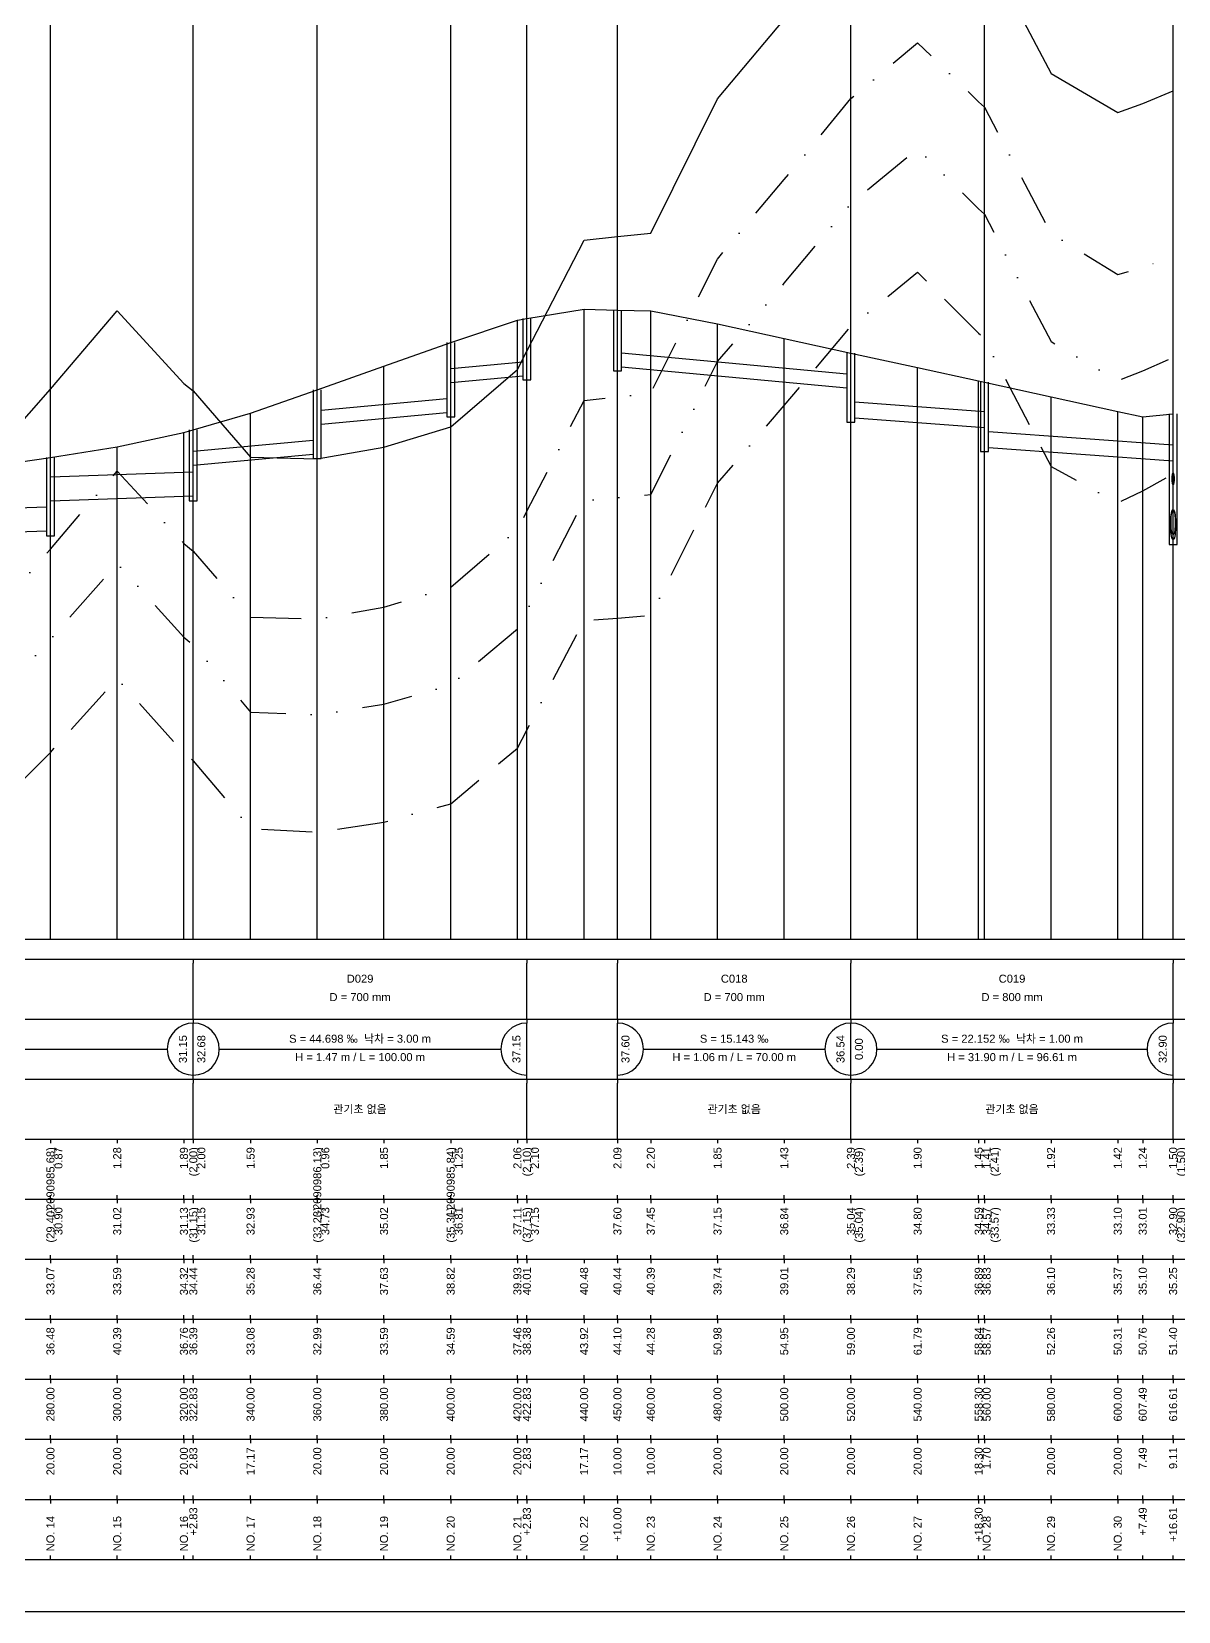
# Model space of a CAD drawing. Header units: millimetres. Extents: x -105495 to 3444, y -108190 to 2013.
# Drawn here: x 293.6 to 580.2, y -18676 to -18281.2 of the extents above; entities that cross this region are included whole.
import ezdxf
from ezdxf.enums import TextEntityAlignment as Align

# ---------------------------------------------------------------- set-up
doc = ezdxf.new("R2010")
doc.units = ezdxf.units.MM
for name, pattern in [('BORDER', [44.45, 12.7, -6.35, 12.7, -6.35, 0, -6.35]), ('DASHDOT', [25.4, 12.7, -6.35, 0, -6.35]), ('DIVIDE', [31.75, 12.7, -6.35, 0, -6.35, 0, -6.35])]:
    doc.linetypes.add(name, pattern=pattern)
for name, color, linetype in [('KZ_종단_계획선', 1, 'Continuous'), ('KZ_종단_관로', 4, 'Continuous'), ('KZ_종단_깃발', 7, 'Continuous'), ('KZ_종단_도각', 7, 'Continuous'), ('KZ_종단_맨홀', 4, 'Continuous'), ('KZ_종단_수직선', 7, 'Continuous'), ('KZ_종단_암선1', 56, 'DASHDOT'), ('KZ_종단_암선2', 4, 'DIVIDE'), ('KZ_종단_암선3', 6, 'BORDER'), ('KZ_종단_원형관', 4, 'Continuous'), ('KZ_종단_지반선', 3, 'Continuous'), ('KZ_종단_테이블문자', 7, 'Continuous'), ('KZ_종단_테이블선', 7, 'Continuous')]:
    doc.layers.add(name, color=color, linetype=linetype)
doc.styles.get("Standard").update_dxf_attribs({"font": 'arial.ttf'})

msp = doc.modelspace()

# ---------------------------------------------------------------- linework, layer by layer
at = {"layer": 'KZ_종단_계획선'}
msp.add_lwpolyline([(281.67, -18390.11), (298.33, -18387.64), (315, -18385.03), (331.67, -18381.4), (334.02, -18380.79), (348.33, -18376.61), (365, -18370.8), (381.67, -18364.85), (398.33, -18358.9), (415, -18353.35), (417.36, -18352.96), (431.67, -18350.6), (440, -18350.82), (448.33, -18351.04), (465, -18354.28), (481.67, -18357.93), (498.33, -18361.57), (515, -18365.21), (530.25, -18368.54), (531.67, -18368.85), (548.33, -18372.49), (565, -18376.14), (571.24, -18377.5), (578.84, -18376.75)], dxfattribs=at)
at = {"layer": 'KZ_종단_관로'}
for p, q in [((398.33, -18365.43), (416.36, -18363.75)), ((441, -18361.5), (497.33, -18366.8)), ((398.33, -18368.93), (416.36, -18367.25)), ((441, -18365), (497.33, -18370.3)), ((366, -18375.87), (397.33, -18372.93)), ((499.33, -18373.8), (531.67, -18376.16)), ((366, -18379.37), (397.33, -18376.43)), ((499.33, -18377.8), (531.67, -18380.16)), ((334.02, -18386.1), (364, -18383.37)), ((532.67, -18381.16), (578.84, -18384.5)), ((334.02, -18389.6), (364, -18386.87)), ((532.67, -18385.16), (578.84, -18388.5)), ((298.33, -18392.48), (334.02, -18391.25)), ((298.33, -18398.48), (334.02, -18397.25)), ((249.33, -18401.71), (297.33, -18399.98)), ((249.33, -18407.71), (297.33, -18405.98))]:
    msp.add_line(p, q, dxfattribs=at)
at = {"layer": 'KZ_종단_깃발'}
for p, q in [((298.33, -18508), (298.33, -18204.03)), ((334.02, -18508), (334.02, -18204.03)), ((365, -18508), (365, -18204.03)), ((398.33, -18508), (398.33, -18204.03)), ((417.36, -18508), (417.36, -18204.03)), ((440, -18508), (440, -18204.03)), ((498.33, -18508), (498.33, -18204.03)), ((531.67, -18508), (531.67, -18204.03)), ((578.84, -18508), (578.84, -18204.03))]:
    msp.add_line(p, q, dxfattribs=at)
at = {"layer": 'KZ_종단_도각'}
msp.add_lwpolyline([(20, -18676), (861, -18676), (861, -18082), (20, -18082)], close=True, dxfattribs=at)
at = {"layer": 'KZ_종단_맨홀'}
for points in [[(439, -18350.82), (439, -18365.98), (441, -18365.98), (441, -18350.82)], [(416.36, -18352.96), (416.36, -18368.29), (418.36, -18368.29), (418.36, -18352.96)], [(397.33, -18358.9), (397.33, -18377.47), (399.33, -18377.47), (399.33, -18358.9)], [(497.33, -18361.57), (497.33, -18378.81), (499.33, -18378.81), (499.33, -18361.57)], [(364, -18370.8), (364, -18387.91), (366, -18387.91), (366, -18370.8)], [(530.67, -18368.85), (530.67, -18386.17), (532.67, -18386.17), (532.67, -18368.85)], [(577.84, -18376.75), (577.84, -18409.43), (579.84, -18409.43), (579.84, -18376.75)], [(333.02, -18380.79), (333.02, -18398.47), (335.02, -18398.47), (335.02, -18380.79)], [(297.33, -18387.64), (297.33, -18407.21), (299.33, -18407.21), (299.33, -18387.64)]]:
    msp.add_lwpolyline(points, dxfattribs=at)
at = {"layer": 'KZ_종단_수직선'}
for p, q in [((431.67, -18508), (431.67, -18350.6)), ((440, -18508), (440, -18350.82)), ((448.33, -18508), (448.33, -18351.04)), ((415, -18508), (415, -18353.35)), ((417.36, -18508), (417.36, -18352.96)), ((465, -18508), (465, -18354.28)), ((398.33, -18508), (398.33, -18358.9)), ((481.67, -18508), (481.67, -18357.93)), ((498.33, -18508), (498.33, -18361.57)), ((381.67, -18508), (381.67, -18364.85)), ((515, -18508), (515, -18365.21)), ((365, -18508), (365, -18370.8)), ((530.25, -18508), (530.25, -18368.54)), ((531.67, -18508), (531.67, -18368.85)), ((548.33, -18508), (548.33, -18372.49)), ((348.33, -18508), (348.33, -18376.61)), ((565, -18508), (565, -18376.14)), ((571.24, -18508), (571.24, -18377.5)), ((578.84, -18508), (578.84, -18376.75)), ((331.67, -18508), (331.67, -18381.4)), ((334.02, -18508), (334.02, -18380.79)), ((315, -18508), (315, -18385.03)), ((298.33, -18508), (298.33, -18387.64))]:
    msp.add_line(p, q, dxfattribs=at)
at = {"layer": 'KZ_종단_암선1', "flags": 128}
msp.add_lwpolyline([(65, -18442.23), (70.52, -18435.15), (70.52, -18435.15), (70.52, -18435.15), (70.52, -18435.15), (70.52, -18442.49), (81.67, -18420.86), (82.09, -18418.76), (98.33, -18404.08), (115, -18408.19), (131.67, -18409.32), (148.33, -18412.98), (165, -18410.78), (181.67, -18402.77), (198.33, -18408.92), (210.91, -18415.44), (210.91, -18415.44), (210.91, -18415.44), (210.91, -18415.44), (210.91, -18415.44), (210.91, -18415.44), (210.91, -18415.39), (215, -18417.57), (216.74, -18418.07), (231.67, -18422.44), (248.33, -18430.41), (265, -18429.75), (281.67, -18429.39), (298.33, -18410.55), (315, -18391.05), (331.67, -18409.19), (334.02, -18411.05), (348.33, -18427.59), (365, -18428.04), (381.67, -18425.07), (398.33, -18420.04), (415, -18405.69), (417.36, -18401.12), (431.67, -18373.39), (440, -18372.49), (448.33, -18371.59), (465, -18338.08), (481.67, -18318.23), (498.33, -18298), (515, -18284.03), (530.25, -18298.8), (531.67, -18300.17), (548.33, -18331.68), (565, -18341.97), (571.24, -18340.1), (578.84, -18337.42)], dxfattribs=at)
at = {"layer": 'KZ_종단_암선2', "flags": 128}
msp.add_lwpolyline([(65, -18452.59), (70.52, -18445.84), (70.52, -18445.84), (70.52, -18445.84), (70.52, -18445.84), (70.52, -18452.86), (81.67, -18432.21), (82.09, -18430.13), (98.33, -18416.42), (115, -18421.57), (131.67, -18423.8), (148.33, -18428.62), (165, -18427.62), (181.67, -18420.85), (198.33, -18427.24), (210.91, -18434.14), (210.91, -18434.14), (210.91, -18434.14), (210.91, -18434.14), (210.91, -18434.14), (210.91, -18434.14), (210.91, -18434), (215, -18436.38), (216.74, -18436.98), (231.67, -18442.11), (248.33, -18450.94), (265, -18451.14), (281.67, -18450.94), (298.33, -18433.14), (315, -18414.18), (331.67, -18432.6), (334.02, -18434.5), (348.33, -18451.27), (365, -18451.99), (381.67, -18449.31), (398.33, -18444.55), (415, -18430.48), (417.36, -18425.95), (431.67, -18398.46), (440, -18397.7), (448.33, -18396.94), (465, -18363.71), (481.67, -18344.14), (498.33, -18324.19), (515, -18310.5), (530.25, -18325.52), (531.67, -18326.91), (548.33, -18358.7), (565, -18368.47), (571.24, -18366.04), (578.84, -18362.68)], dxfattribs=at)
at = {"layer": 'KZ_종단_암선3', "flags": 128}
msp.add_lwpolyline([(65, -18466.14), (70.52, -18459.81), (70.52, -18459.81), (70.52, -18459.81), (70.52, -18459.81), (70.52, -18466.43), (81.67, -18447.05), (82.09, -18445), (98.33, -18432.55), (115, -18439.06), (131.67, -18442.73), (148.33, -18449.06), (165, -18449.64), (181.67, -18444.5), (198.33, -18451.19), (210.91, -18458.49), (210.91, -18458.49), (210.91, -18458.49), (210.91, -18458.49), (210.91, -18458.49), (210.91, -18458.49), (210.91, -18458.27), (215, -18460.86), (216.74, -18461.55), (231.67, -18467.47), (248.33, -18477.17), (265, -18478.25), (281.67, -18478.09), (298.33, -18461.39), (315, -18442.91), (331.67, -18461.51), (334.02, -18463.44), (348.33, -18480.36), (365, -18481.27), (381.67, -18478.76), (398.33, -18474.19), (415, -18460.3), (417.36, -18455.79), (431.67, -18428.45), (440, -18427.78), (448.33, -18427.11), (465, -18394.07), (481.67, -18374.67), (498.33, -18354.9), (515, -18341.39), (530.25, -18356.58), (531.67, -18357.99), (548.33, -18389.95), (565, -18399.04), (571.24, -18395.97), (578.84, -18391.83)], dxfattribs=at)
at = {"layer": 'KZ_종단_원형관'}
for p, q in [((578.59, -18393), (578.6, -18392.75)), ((578.6, -18393.26), (578.59, -18393)), ((578.6, -18392.75), (578.61, -18392.51)), ((578.61, -18393.5), (578.6, -18393.26)), ((578.61, -18392.51), (578.63, -18392.27)), ((578.63, -18393.73), (578.61, -18393.5)), ((578.63, -18392.27), (578.65, -18392.07)), ((578.65, -18393.94), (578.63, -18393.73)), ((578.65, -18392.07), (578.68, -18391.89)), ((578.68, -18394.12), (578.65, -18393.94)), ((578.68, -18391.89), (578.72, -18391.74)), ((578.72, -18394.27), (578.68, -18394.12)), ((578.72, -18391.74), (578.75, -18391.63)), ((578.75, -18394.38), (578.72, -18394.27)), ((578.75, -18391.63), (578.8, -18391.57)), ((578.8, -18394.44), (578.75, -18394.38)), ((578.8, -18391.57), (578.84, -18391.54)), ((578.84, -18394.46), (578.8, -18394.44)), ((578.84, -18391.54), (578.88, -18391.57)), ((578.88, -18394.44), (578.84, -18394.46)), ((578.88, -18391.57), (578.92, -18391.63)), ((578.92, -18394.38), (578.88, -18394.44)), ((578.92, -18391.63), (578.96, -18391.74)), ((578.96, -18394.27), (578.92, -18394.38)), ((578.96, -18391.74), (578.99, -18391.89)), ((578.99, -18394.12), (578.96, -18394.27)), ((578.99, -18391.89), (579.02, -18392.07)), ((579.02, -18393.94), (578.99, -18394.12)), ((579.02, -18392.07), (579.05, -18392.27)), ((579.05, -18393.73), (579.02, -18393.94)), ((579.05, -18392.27), (579.07, -18392.51)), ((579.07, -18393.5), (579.05, -18393.73)), ((579.07, -18392.51), (579.08, -18392.75)), ((579.08, -18393.26), (579.07, -18393.5)), ((579.08, -18392.75), (579.08, -18393)), ((579.08, -18393), (579.08, -18393.26)), ((578.21, -18403.78), (578.24, -18403.14)), ((578.24, -18403.14), (578.29, -18402.53)), ((578.29, -18402.53), (578.35, -18401.99)), ((578.33, -18403.36), (578.35, -18402.83)), ((578.35, -18401.99), (578.43, -18401.52)), ((578.35, -18402.83), (578.39, -18402.34)), ((578.39, -18402.34), (578.44, -18401.9)), ((578.43, -18401.52), (578.52, -18401.14)), ((578.44, -18401.9), (578.5, -18401.52)), ((578.5, -18401.52), (578.58, -18401.21)), ((578.52, -18401.14), (578.62, -18400.86)), ((578.58, -18401.21), (578.66, -18400.98)), ((578.62, -18400.86), (578.73, -18400.69)), ((578.66, -18400.98), (578.75, -18400.84)), ((578.73, -18400.69), (578.84, -18400.63)), ((578.75, -18400.84), (578.84, -18400.79)), ((578.84, -18400.63), (578.95, -18400.69)), ((578.84, -18400.79), (578.93, -18400.84)), ((578.93, -18400.84), (579.01, -18400.98)), ((578.95, -18400.69), (579.05, -18400.86)), ((579.01, -18400.98), (579.1, -18401.21)), ((579.05, -18400.86), (579.15, -18401.14)), ((579.1, -18401.21), (579.17, -18401.52)), ((579.15, -18401.14), (579.25, -18401.52)), ((579.17, -18401.52), (579.23, -18401.9)), ((579.23, -18401.9), (579.29, -18402.34)), ((579.25, -18401.52), (579.32, -18401.99)), ((579.29, -18402.34), (579.32, -18402.83)), ((579.32, -18401.99), (579.39, -18402.53)), ((579.32, -18402.83), (579.35, -18403.36)), ((579.39, -18402.53), (579.43, -18403.14)), ((579.43, -18403.14), (579.46, -18403.78)), ((578.2, -18404.44), (578.21, -18403.78)), ((578.21, -18405.1), (578.2, -18404.44)), ((578.24, -18405.74), (578.21, -18405.1)), ((578.29, -18406.34), (578.24, -18405.74)), ((578.35, -18406.89), (578.29, -18406.34)), ((578.32, -18403.89), (578.33, -18403.36)), ((578.33, -18404.43), (578.32, -18403.89)), ((578.35, -18404.96), (578.33, -18404.43)), ((578.39, -18405.45), (578.35, -18404.96)), ((578.43, -18407.36), (578.35, -18406.89)), ((578.44, -18405.89), (578.39, -18405.45)), ((578.5, -18406.27), (578.44, -18405.89)), ((578.58, -18406.58), (578.5, -18406.27)), ((578.66, -18406.81), (578.58, -18406.58)), ((578.75, -18406.95), (578.66, -18406.81)), ((578.84, -18407), (578.75, -18406.95)), ((578.93, -18406.95), (578.84, -18407)), ((579.01, -18406.81), (578.93, -18406.95)), ((579.1, -18406.58), (579.01, -18406.81)), ((579.17, -18406.27), (579.1, -18406.58)), ((579.23, -18405.89), (579.17, -18406.27)), ((579.29, -18405.45), (579.23, -18405.89)), ((579.32, -18406.89), (579.25, -18407.36)), ((579.32, -18404.96), (579.29, -18405.45)), ((579.35, -18404.43), (579.32, -18404.96)), ((579.39, -18406.34), (579.32, -18406.89)), ((579.35, -18403.36), (579.35, -18403.89)), ((579.35, -18403.89), (579.35, -18404.43)), ((579.43, -18405.74), (579.39, -18406.34)), ((579.46, -18405.1), (579.43, -18405.74)), ((579.46, -18403.78), (579.47, -18404.44)), ((579.47, -18404.44), (579.46, -18405.1)), ((578.52, -18407.74), (578.43, -18407.36)), ((578.62, -18408.02), (578.52, -18407.74)), ((578.73, -18408.19), (578.62, -18408.02)), ((578.84, -18408.25), (578.73, -18408.19)), ((578.95, -18408.19), (578.84, -18408.25)), ((579.05, -18408.02), (578.95, -18408.19)), ((579.15, -18407.74), (579.05, -18408.02)), ((579.25, -18407.36), (579.15, -18407.74))]:
    msp.add_line(p, q, dxfattribs=at)
at = {"layer": 'KZ_종단_지반선', "flags": 128}
for points in [[(531.67, -18260.17), (548.33, -18291.68), (565, -18301.47), (571.24, -18299.2), (578.84, -18296.02)], [(281.67, -18389.49), (298.33, -18370.58), (315, -18351.05), (331.67, -18369.19), (334.02, -18371.05), (348.33, -18387.59), (365, -18388.04), (381.67, -18385.07), (398.33, -18380.04), (415, -18365.69), (417.36, -18361.12), (431.67, -18333.39), (440, -18332.49), (448.33, -18331.59), (465, -18298.08), (481.67, -18278.23)]]:
    msp.add_lwpolyline(points, dxfattribs=at)
at = {"layer": 'KZ_종단_테이블문자'}
for p, q in [((334.02, -18513), (334.02, -18514)), ((334.02, -18513), (334.02, -18514)), ((417.36, -18513), (417.36, -18514)), ((440, -18513), (440, -18514)), ((498.33, -18513), (498.33, -18514)), ((498.33, -18513), (498.33, -18514)), ((578.84, -18513), (578.84, -18514)), ((334.02, -18527), (334.02, -18514)), ((334.02, -18527), (334.02, -18514)), ((417.36, -18527), (417.36, -18514)), ((440, -18527), (440, -18514)), ((498.33, -18527), (498.33, -18514)), ((498.33, -18527), (498.33, -18514)), ((578.84, -18527), (578.84, -18514)), ((334.02, -18528), (334.02, -18527)), ((334.02, -18528), (334.02, -18527)), ((334.02, -18528), (334.02, -18529)), ((334.02, -18528), (334.02, -18529)), ((334.02, -18542), (334.02, -18529)), ((334.02, -18542), (334.02, -18529)), ((417.36, -18528), (417.36, -18527)), ((417.36, -18528), (417.36, -18529)), ((417.36, -18542), (417.36, -18529)), ((440, -18528), (440, -18527)), ((440, -18528), (440, -18529)), ((440, -18542), (440, -18529)), ((498.33, -18528), (498.33, -18527)), ((498.33, -18528), (498.33, -18527)), ((498.33, -18528), (498.33, -18529)), ((498.33, -18528), (498.33, -18529)), ((498.33, -18542), (498.33, -18529)), ((498.33, -18542), (498.33, -18529)), ((578.84, -18528), (578.84, -18527)), ((578.84, -18528), (578.84, -18529)), ((578.84, -18542), (578.84, -18529)), ((217.32, -18535.5), (327.61, -18535.5)), ((340.44, -18535.5), (410.94, -18535.5)), ((446.42, -18535.5), (491.92, -18535.5)), ((504.75, -18535.5), (572.42, -18535.5)), ((334.02, -18543), (334.02, -18542)), ((334.02, -18543), (334.02, -18542)), ((334.02, -18543), (334.02, -18544)), ((334.02, -18543), (334.02, -18544)), ((334.02, -18557), (334.02, -18544)), ((334.02, -18557), (334.02, -18544)), ((417.36, -18543), (417.36, -18542)), ((417.36, -18543), (417.36, -18544)), ((417.36, -18557), (417.36, -18544)), ((440, -18543), (440, -18542)), ((440, -18543), (440, -18544)), ((440, -18557), (440, -18544)), ((498.33, -18543), (498.33, -18542)), ((498.33, -18543), (498.33, -18542)), ((498.33, -18543), (498.33, -18544)), ((498.33, -18543), (498.33, -18544)), ((498.33, -18557), (498.33, -18544)), ((498.33, -18557), (498.33, -18544)), ((578.84, -18543), (578.84, -18542)), ((578.84, -18543), (578.84, -18544)), ((578.84, -18557), (578.84, -18544)), ((334.02, -18558), (334.02, -18557)), ((334.02, -18558), (334.02, -18557)), ((417.36, -18558), (417.36, -18557)), ((440, -18558), (440, -18557)), ((498.33, -18558), (498.33, -18557)), ((498.33, -18558), (498.33, -18557)), ((578.84, -18558), (578.84, -18557))]:
    msp.add_line(p, q, dxfattribs=at)
for centre, start, end in [((334.02, -18535.5), 90, 270), ((334.02, -18535.5), 270, 90), ((417.36, -18535.5), 90, 270), ((440, -18535.5), 270, 90), ((498.33, -18535.5), 90, 270), ((498.33, -18535.5), 270, 90), ((578.84, -18535.5), 90, 270)]:
    msp.add_arc(centre, 6.5, start, end, dxfattribs=at)
at = {"layer": 'KZ_종단_테이블선'}
for p, q in [((45, -18508), (583.84, -18508)), ((45, -18513), (583.84, -18513)), ((45, -18528), (583.84, -18528)), ((45, -18543), (583.84, -18543)), ((45, -18558), (583.84, -18558)), ((298.33, -18558), (298.33, -18559)), ((315, -18558), (315, -18559)), ((331.67, -18558), (331.67, -18559)), ((334.02, -18558), (334.02, -18559)), ((348.33, -18558), (348.33, -18559)), ((365, -18558), (365, -18559)), ((381.67, -18558), (381.67, -18559)), ((398.33, -18558), (398.33, -18559)), ((415, -18558), (415, -18559)), ((417.36, -18558), (417.36, -18559)), ((440, -18558), (440, -18559)), ((448.33, -18558), (448.33, -18559)), ((465, -18558), (465, -18559)), ((481.67, -18558), (481.67, -18559)), ((498.33, -18558), (498.33, -18559)), ((515, -18558), (515, -18559)), ((530.25, -18558), (530.25, -18559)), ((531.67, -18558), (531.67, -18559)), ((548.33, -18558), (548.33, -18559)), ((565, -18558), (565, -18559)), ((571.24, -18558), (571.24, -18559)), ((578.84, -18558), (578.84, -18559)), ((298.33, -18573), (298.33, -18572)), ((315, -18573), (315, -18572)), ((331.67, -18573), (331.67, -18572)), ((334.02, -18573), (334.02, -18572)), ((348.33, -18573), (348.33, -18572)), ((365, -18573), (365, -18572)), ((381.67, -18573), (381.67, -18572)), ((398.33, -18573), (398.33, -18572)), ((415, -18573), (415, -18572)), ((417.36, -18573), (417.36, -18572)), ((440, -18573), (440, -18572)), ((448.33, -18573), (448.33, -18572)), ((465, -18573), (465, -18572)), ((481.67, -18573), (481.67, -18572)), ((498.33, -18573), (498.33, -18572)), ((515, -18573), (515, -18572)), ((530.25, -18573), (530.25, -18572)), ((531.67, -18573), (531.67, -18572)), ((548.33, -18573), (548.33, -18572)), ((565, -18573), (565, -18572)), ((571.24, -18573), (571.24, -18572)), ((578.84, -18573), (578.84, -18572)), ((45, -18573), (583.84, -18573)), ((298.33, -18573), (298.33, -18574)), ((315, -18573), (315, -18574)), ((331.67, -18573), (331.67, -18574)), ((334.02, -18573), (334.02, -18574)), ((348.33, -18573), (348.33, -18574)), ((365, -18573), (365, -18574)), ((381.67, -18573), (381.67, -18574)), ((398.33, -18573), (398.33, -18574)), ((415, -18573), (415, -18574)), ((417.36, -18573), (417.36, -18574)), ((440, -18573), (440, -18574)), ((448.33, -18573), (448.33, -18574)), ((465, -18573), (465, -18574)), ((481.67, -18573), (481.67, -18574)), ((498.33, -18573), (498.33, -18574)), ((515, -18573), (515, -18574)), ((530.25, -18573), (530.25, -18574)), ((531.67, -18573), (531.67, -18574)), ((548.33, -18573), (548.33, -18574)), ((565, -18573), (565, -18574)), ((571.24, -18573), (571.24, -18574)), ((578.84, -18573), (578.84, -18574)), ((45, -18588), (583.84, -18588)), ((298.33, -18588), (298.33, -18587)), ((298.33, -18588), (298.33, -18589)), ((315, -18588), (315, -18587)), ((315, -18588), (315, -18589)), ((331.67, -18588), (331.67, -18587)), ((331.67, -18588), (331.67, -18589)), ((334.02, -18588), (334.02, -18587)), ((334.02, -18588), (334.02, -18589)), ((348.33, -18588), (348.33, -18587)), ((348.33, -18588), (348.33, -18589)), ((365, -18588), (365, -18587)), ((365, -18588), (365, -18589)), ((381.67, -18588), (381.67, -18587)), ((381.67, -18588), (381.67, -18589)), ((398.33, -18588), (398.33, -18587)), ((398.33, -18588), (398.33, -18589)), ((415, -18588), (415, -18587)), ((415, -18588), (415, -18589)), ((417.36, -18588), (417.36, -18587)), ((417.36, -18588), (417.36, -18589)), ((431.67, -18588), (431.67, -18589)), ((440, -18588), (440, -18587)), ((440, -18588), (440, -18589)), ((448.33, -18588), (448.33, -18587)), ((448.33, -18588), (448.33, -18589)), ((465, -18588), (465, -18587)), ((465, -18588), (465, -18589)), ((481.67, -18588), (481.67, -18587)), ((481.67, -18588), (481.67, -18589)), ((498.33, -18588), (498.33, -18587)), ((498.33, -18588), (498.33, -18589)), ((515, -18588), (515, -18587)), ((515, -18588), (515, -18589)), ((530.25, -18588), (530.25, -18587)), ((530.25, -18588), (530.25, -18589)), ((531.67, -18588), (531.67, -18587)), ((531.67, -18588), (531.67, -18589)), ((548.33, -18588), (548.33, -18587)), ((548.33, -18588), (548.33, -18589)), ((565, -18588), (565, -18587)), ((565, -18588), (565, -18589)), ((571.24, -18588), (571.24, -18587)), ((571.24, -18588), (571.24, -18589)), ((578.84, -18588), (578.84, -18587)), ((578.84, -18588), (578.84, -18589)), ((45, -18603), (583.84, -18603)), ((298.33, -18603), (298.33, -18602)), ((298.33, -18603), (298.33, -18604)), ((315, -18603), (315, -18602)), ((315, -18603), (315, -18604)), ((331.67, -18603), (331.67, -18602)), ((331.67, -18603), (331.67, -18604)), ((334.02, -18603), (334.02, -18602)), ((334.02, -18603), (334.02, -18604)), ((348.33, -18603), (348.33, -18602)), ((348.33, -18603), (348.33, -18604)), ((365, -18603), (365, -18602)), ((365, -18603), (365, -18604)), ((381.67, -18603), (381.67, -18602)), ((381.67, -18603), (381.67, -18604)), ((398.33, -18603), (398.33, -18602)), ((398.33, -18603), (398.33, -18604)), ((415, -18603), (415, -18602)), ((415, -18603), (415, -18604)), ((417.36, -18603), (417.36, -18602)), ((417.36, -18603), (417.36, -18604)), ((431.67, -18603), (431.67, -18602)), ((431.67, -18603), (431.67, -18604)), ((440, -18603), (440, -18602)), ((440, -18603), (440, -18604)), ((448.33, -18603), (448.33, -18602)), ((448.33, -18603), (448.33, -18604)), ((465, -18603), (465, -18602)), ((465, -18603), (465, -18604)), ((481.67, -18603), (481.67, -18602)), ((481.67, -18603), (481.67, -18604)), ((498.33, -18603), (498.33, -18602)), ((498.33, -18603), (498.33, -18604)), ((515, -18603), (515, -18602)), ((515, -18603), (515, -18604)), ((530.25, -18603), (530.25, -18602)), ((530.25, -18603), (530.25, -18604)), ((531.67, -18603), (531.67, -18602)), ((531.67, -18603), (531.67, -18604)), ((548.33, -18603), (548.33, -18602)), ((548.33, -18603), (548.33, -18604)), ((565, -18603), (565, -18602)), ((565, -18603), (565, -18604)), ((571.24, -18603), (571.24, -18602)), ((571.24, -18603), (571.24, -18604)), ((578.84, -18603), (578.84, -18602)), ((578.84, -18603), (578.84, -18604)), ((45, -18618), (583.84, -18618)), ((298.33, -18618), (298.33, -18617)), ((298.33, -18618), (298.33, -18619)), ((315, -18618), (315, -18617)), ((315, -18618), (315, -18619)), ((331.67, -18618), (331.67, -18617)), ((331.67, -18618), (331.67, -18619)), ((334.02, -18618), (334.02, -18617)), ((334.02, -18618), (334.02, -18619)), ((348.33, -18618), (348.33, -18617)), ((348.33, -18618), (348.33, -18619)), ((365, -18618), (365, -18617)), ((365, -18618), (365, -18619)), ((381.67, -18618), (381.67, -18617)), ((381.67, -18618), (381.67, -18619)), ((398.33, -18618), (398.33, -18617)), ((398.33, -18618), (398.33, -18619)), ((415, -18618), (415, -18617)), ((415, -18618), (415, -18619)), ((417.36, -18618), (417.36, -18617)), ((417.36, -18618), (417.36, -18619)), ((431.67, -18618), (431.67, -18617)), ((431.67, -18618), (431.67, -18619)), ((440, -18618), (440, -18617)), ((440, -18618), (440, -18619)), ((448.33, -18618), (448.33, -18617)), ((448.33, -18618), (448.33, -18619)), ((465, -18618), (465, -18617)), ((465, -18618), (465, -18619)), ((481.67, -18618), (481.67, -18617)), ((481.67, -18618), (481.67, -18619)), ((498.33, -18618), (498.33, -18617)), ((498.33, -18618), (498.33, -18619)), ((515, -18618), (515, -18617)), ((515, -18618), (515, -18619)), ((530.25, -18618), (530.25, -18617)), ((530.25, -18618), (530.25, -18619)), ((531.67, -18618), (531.67, -18617)), ((531.67, -18618), (531.67, -18619)), ((548.33, -18618), (548.33, -18617)), ((548.33, -18618), (548.33, -18619)), ((565, -18618), (565, -18617)), ((565, -18618), (565, -18619)), ((571.24, -18618), (571.24, -18617)), ((571.24, -18618), (571.24, -18619)), ((578.84, -18618), (578.84, -18617)), ((578.84, -18618), (578.84, -18619)), ((298.33, -18633), (298.33, -18632)), ((315, -18633), (315, -18632)), ((331.67, -18633), (331.67, -18632)), ((334.02, -18633), (334.02, -18632)), ((348.33, -18633), (348.33, -18632)), ((365, -18633), (365, -18632)), ((381.67, -18633), (381.67, -18632)), ((398.33, -18633), (398.33, -18632)), ((415, -18633), (415, -18632)), ((417.36, -18633), (417.36, -18632)), ((431.67, -18633), (431.67, -18632)), ((440, -18633), (440, -18632)), ((448.33, -18633), (448.33, -18632)), ((465, -18633), (465, -18632)), ((481.67, -18633), (481.67, -18632)), ((498.33, -18633), (498.33, -18632)), ((515, -18633), (515, -18632)), ((530.25, -18633), (530.25, -18632)), ((531.67, -18633), (531.67, -18632)), ((548.33, -18633), (548.33, -18632)), ((565, -18633), (565, -18632)), ((571.24, -18633), (571.24, -18632)), ((578.84, -18633), (578.84, -18632)), ((45, -18633), (583.84, -18633)), ((298.33, -18633), (298.33, -18634)), ((315, -18633), (315, -18634)), ((331.67, -18633), (331.67, -18634)), ((334.02, -18633), (334.02, -18634)), ((348.33, -18633), (348.33, -18634)), ((365, -18633), (365, -18634)), ((381.67, -18633), (381.67, -18634)), ((398.33, -18633), (398.33, -18634)), ((415, -18633), (415, -18634)), ((417.36, -18633), (417.36, -18634)), ((431.67, -18633), (431.67, -18634)), ((440, -18633), (440, -18634)), ((448.33, -18633), (448.33, -18634)), ((465, -18633), (465, -18634)), ((481.67, -18633), (481.67, -18634)), ((498.33, -18633), (498.33, -18634)), ((515, -18633), (515, -18634)), ((530.25, -18633), (530.25, -18634)), ((531.67, -18633), (531.67, -18634)), ((548.33, -18633), (548.33, -18634)), ((565, -18633), (565, -18634)), ((571.24, -18633), (571.24, -18634)), ((578.84, -18633), (578.84, -18634)), ((298.33, -18648), (298.33, -18647)), ((315, -18648), (315, -18647)), ((331.67, -18648), (331.67, -18647)), ((334.02, -18648), (334.02, -18647)), ((348.33, -18648), (348.33, -18647)), ((365, -18648), (365, -18647)), ((381.67, -18648), (381.67, -18647)), ((398.33, -18648), (398.33, -18647)), ((415, -18648), (415, -18647)), ((417.36, -18648), (417.36, -18647)), ((431.67, -18648), (431.67, -18647)), ((440, -18648), (440, -18647)), ((448.33, -18648), (448.33, -18647)), ((465, -18648), (465, -18647)), ((481.67, -18648), (481.67, -18647)), ((498.33, -18648), (498.33, -18647)), ((515, -18648), (515, -18647)), ((530.25, -18648), (530.25, -18647)), ((531.67, -18648), (531.67, -18647)), ((548.33, -18648), (548.33, -18647)), ((565, -18648), (565, -18647)), ((571.24, -18648), (571.24, -18647)), ((578.84, -18648), (578.84, -18647)), ((45, -18648), (583.84, -18648)), ((298.33, -18648), (298.33, -18649)), ((315, -18648), (315, -18649)), ((331.67, -18648), (331.67, -18649)), ((334.02, -18648), (334.02, -18649)), ((348.33, -18648), (348.33, -18649)), ((365, -18648), (365, -18649)), ((381.67, -18648), (381.67, -18649)), ((398.33, -18648), (398.33, -18649)), ((415, -18648), (415, -18649)), ((417.36, -18648), (417.36, -18649)), ((431.67, -18648), (431.67, -18649)), ((440, -18648), (440, -18649)), ((448.33, -18648), (448.33, -18649)), ((465, -18648), (465, -18649)), ((481.67, -18648), (481.67, -18649)), ((498.33, -18648), (498.33, -18649)), ((515, -18648), (515, -18649)), ((530.25, -18648), (530.25, -18649)), ((531.67, -18648), (531.67, -18649)), ((548.33, -18648), (548.33, -18649)), ((565, -18648), (565, -18649)), ((571.24, -18648), (571.24, -18649)), ((578.84, -18648), (578.84, -18649)), ((45, -18663), (583.84, -18663)), ((298.33, -18663), (298.33, -18662)), ((315, -18663), (315, -18662)), ((331.67, -18663), (331.67, -18662)), ((334.02, -18663), (334.02, -18662)), ((348.33, -18663), (348.33, -18662)), ((365, -18663), (365, -18662)), ((381.67, -18663), (381.67, -18662)), ((398.33, -18663), (398.33, -18662)), ((415, -18663), (415, -18662)), ((417.36, -18663), (417.36, -18662)), ((431.67, -18663), (431.67, -18662)), ((440, -18663), (440, -18662)), ((448.33, -18663), (448.33, -18662)), ((465, -18663), (465, -18662)), ((481.67, -18663), (481.67, -18662)), ((498.33, -18663), (498.33, -18662)), ((515, -18663), (515, -18662)), ((530.25, -18663), (530.25, -18662)), ((531.67, -18663), (531.67, -18662)), ((548.33, -18663), (548.33, -18662)), ((565, -18663), (565, -18662)), ((571.24, -18663), (571.24, -18662)), ((578.84, -18663), (578.84, -18662))]:
    msp.add_line(p, q, dxfattribs=at)

# ---------------------------------------------------------------- texts
at = {"layer": 'KZ_종단_테이블문자'}
for s, p in [('D029', (375.69, -18519.5)), ('C018', (469.17, -18519.5)), ('C019', (538.59, -18519.5)), ('S = 44.698 ‰  낙차 = 3.00 m', (375.69, -18534.5)), ('S = 15.143 ‰', (469.17, -18534.5)), ('S = 22.152 ‰  낙차 = 1.00 m', (538.59, -18534.5))]:
    msp.add_text(s, height=2, dxfattribs=at).set_placement(p, align=Align.BOTTOM_CENTER)
for s, p in [('D = 700 mm', (375.69, -18521.5)), ('D = 700 mm', (469.17, -18521.5)), ('D = 800 mm', (538.59, -18521.5)), ('H = 1.47 m / L = 100.00 m', (375.69, -18536.5)), ('H = 1.06 m / L = 70.00 m', (469.17, -18536.5)), ('H = 31.90 m / L = 96.61 m', (538.59, -18536.5))]:
    msp.add_text(s, height=2, dxfattribs=at).set_placement(p, align=Align.TOP_CENTER)
for s, p in [('31.15', (333.02, -18535.5)), ('37.15', (416.36, -18535.5)), ('36.54', (497.33, -18535.5)), ('32.90', (577.84, -18535.5))]:
    msp.add_text(s, height=2, rotation=90, dxfattribs=at).set_placement(p, align=Align.BOTTOM_CENTER)
for s, p in [('32.68', (335.02, -18535.5)), ('37.60', (441, -18535.5)), ('0.00', (499.33, -18535.5))]:
    msp.add_text(s, height=2, rotation=90, dxfattribs=at).set_placement(p, align=Align.TOP_CENTER)
for p in [(375.69, -18550.5), (469.17, -18550.5), (538.59, -18550.5)]:
    msp.add_text('관기초 없음', height=2, dxfattribs=at).set_placement(p, align=Align.MIDDLE_CENTER)
for s, p in [('(-2090985.68)', (298.33, -18560)), ('0.87', (300.33, -18560)), ('1.28', (315, -18560)), ('1.89', (331.67, -18560)), ('(2.00)', (334.02, -18560)), ('2.00', (336.02, -18560)), ('1.59', (348.33, -18560)), ('(-2090986.13)', (365, -18560)), ('0.96', (367, -18560)), ('1.85', (381.67, -18560)), ('(-2090985.84)', (398.33, -18560)), ('1.25', (400.33, -18560)), ('2.06', (415, -18560)), ('(2.10)', (417.36, -18560)), ('2.10', (419.36, -18560)), ('2.09', (440, -18560)), ('2.20', (448.33, -18560)), ('1.85', (465, -18560)), ('1.43', (481.67, -18560)), ('2.39', (498.33, -18560)), ('(2.39)', (500.33, -18560)), ('1.90', (515, -18560)), ('1.45', (530.25, -18560)), ('1.41', (532.25, -18560)), ('(2.41)', (534.25, -18560)), ('1.92', (548.33, -18560)), ('1.42', (565, -18560)), ('1.24', (571.24, -18560)), ('1.50', (578.84, -18560)), ('(1.50)', (580.84, -18560)), ('(29.40)', (298.33, -18575)), ('30.90', (300.33, -18575)), ('31.02', (315, -18575)), ('31.13', (331.67, -18575)), ('(31.15)', (334.02, -18575)), ('31.15', (336.02, -18575)), ('32.93', (348.33, -18575)), ('(33.23)', (365, -18575)), ('34.73', (367, -18575)), ('35.02', (381.67, -18575)), ('(35.31)', (398.33, -18575)), ('36.81', (400.33, -18575)), ('37.11', (415, -18575)), ('(37.15)', (417.36, -18575)), ('37.15', (419.36, -18575)), ('37.60', (440, -18575)), ('37.45', (448.33, -18575)), ('37.15', (465, -18575)), ('36.84', (481.67, -18575)), ('35.04', (498.33, -18575)), ('(35.04)', (500.33, -18575)), ('34.80', (515, -18575)), ('34.59', (530.25, -18575)), ('34.57', (532.25, -18575)), ('(33.57)', (534.25, -18575)), ('33.33', (548.33, -18575)), ('33.10', (565, -18575)), ('33.01', (571.24, -18575)), ('32.90', (578.84, -18575)), ('(32.90)', (580.84, -18575)), ('33.07', (298.33, -18590)), ('33.59', (315, -18590)), ('34.32', (331.67, -18590)), ('34.44', (334.02, -18590)), ('35.28', (348.33, -18590)), ('36.44', (365, -18590)), ('37.63', (381.67, -18590)), ('38.82', (398.33, -18590)), ('39.93', (415, -18590)), ('40.01', (417.36, -18590)), ('40.48', (431.67, -18590)), ('40.44', (440, -18590)), ('40.39', (448.33, -18590)), ('39.74', (465, -18590)), ('39.01', (481.67, -18590)), ('38.29', (498.33, -18590)), ('37.56', (515, -18590)), ('36.89', (530.25, -18590)), ('36.83', (532.25, -18590)), ('36.10', (548.33, -18590)), ('35.37', (565, -18590)), ('35.10', (571.24, -18590)), ('35.25', (578.84, -18590)), ('36.48', (298.33, -18605)), ('40.39', (315, -18605)), ('36.76', (331.67, -18605)), ('36.39', (334.02, -18605)), ('33.08', (348.33, -18605)), ('32.99', (365, -18605)), ('33.59', (381.67, -18605)), ('34.59', (398.33, -18605)), ('37.46', (415, -18605)), ('38.38', (417.36, -18605)), ('43.92', (431.67, -18605)), ('44.10', (440, -18605)), ('44.28', (448.33, -18605)), ('50.98', (465, -18605)), ('54.95', (481.67, -18605)), ('59.00', (498.33, -18605)), ('61.79', (515, -18605)), ('58.84', (530.25, -18605)), ('58.57', (532.25, -18605)), ('52.26', (548.33, -18605)), ('50.31', (565, -18605)), ('50.76', (571.24, -18605)), ('51.40', (578.84, -18605)), ('280.00', (298.33, -18620)), ('300.00', (315, -18620)), ('320.00', (331.67, -18620)), ('322.83', (334.02, -18620)), ('340.00', (348.33, -18620)), ('360.00', (365, -18620)), ('380.00', (381.67, -18620)), ('400.00', (398.33, -18620)), ('420.00', (415, -18620)), ('422.83', (417.36, -18620)), ('440.00', (431.67, -18620)), ('450.00', (440, -18620)), ('460.00', (448.33, -18620)), ('480.00', (465, -18620)), ('500.00', (481.67, -18620)), ('520.00', (498.33, -18620)), ('540.00', (515, -18620)), ('558.30', (530.25, -18620)), ('560.00', (532.25, -18620)), ('580.00', (548.33, -18620)), ('600.00', (565, -18620)), ('607.49', (571.24, -18620)), ('616.61', (578.84, -18620)), ('20.00', (298.33, -18635)), ('20.00', (315, -18635)), ('20.00', (331.67, -18635)), ('2.83', (334.02, -18635)), ('17.17', (348.33, -18635)), ('20.00', (365, -18635)), ('20.00', (381.67, -18635)), ('20.00', (398.33, -18635)), ('20.00', (415, -18635)), ('2.83', (417.36, -18635)), ('17.17', (431.67, -18635)), ('10.00', (440, -18635)), ('10.00', (448.33, -18635)), ('20.00', (465, -18635)), ('20.00', (481.67, -18635)), ('20.00', (498.33, -18635)), ('20.00', (515, -18635)), ('18.30', (530.25, -18635)), ('1.70', (532.25, -18635)), ('20.00', (548.33, -18635)), ('20.00', (565, -18635)), ('7.49', (571.24, -18635)), ('9.11', (578.84, -18635)), ('+2.83', (334.02, -18650)), ('+2.83', (417.36, -18650)), ('+10.00', (440, -18650)), ('+18.30', (530.25, -18650)), ('+7.49', (571.24, -18650)), ('+16.61', (578.84, -18650))]:
    msp.add_text(s, height=2, rotation=90, dxfattribs=at).set_placement(p, align=Align.MIDDLE_RIGHT)
for s, p in [('NO. 14', (298.33, -18661)), ('NO. 15', (315, -18661)), ('NO. 16', (331.67, -18661)), ('NO. 17', (348.33, -18661)), ('NO. 18', (365, -18661)), ('NO. 19', (381.67, -18661)), ('NO. 20', (398.33, -18661)), ('NO. 21', (415, -18661)), ('NO. 22', (431.67, -18661)), ('NO. 23', (448.33, -18661)), ('NO. 24', (465, -18661)), ('NO. 25', (481.67, -18661)), ('NO. 26', (498.33, -18661)), ('NO. 27', (515, -18661)), ('NO. 28', (532.25, -18661)), ('NO. 29', (548.33, -18661)), ('NO. 30', (565, -18661))]:
    msp.add_text(s, height=2, rotation=90, dxfattribs=at).set_placement(p, align=Align.MIDDLE_LEFT)

doc.saveas('drawing.dxf')
